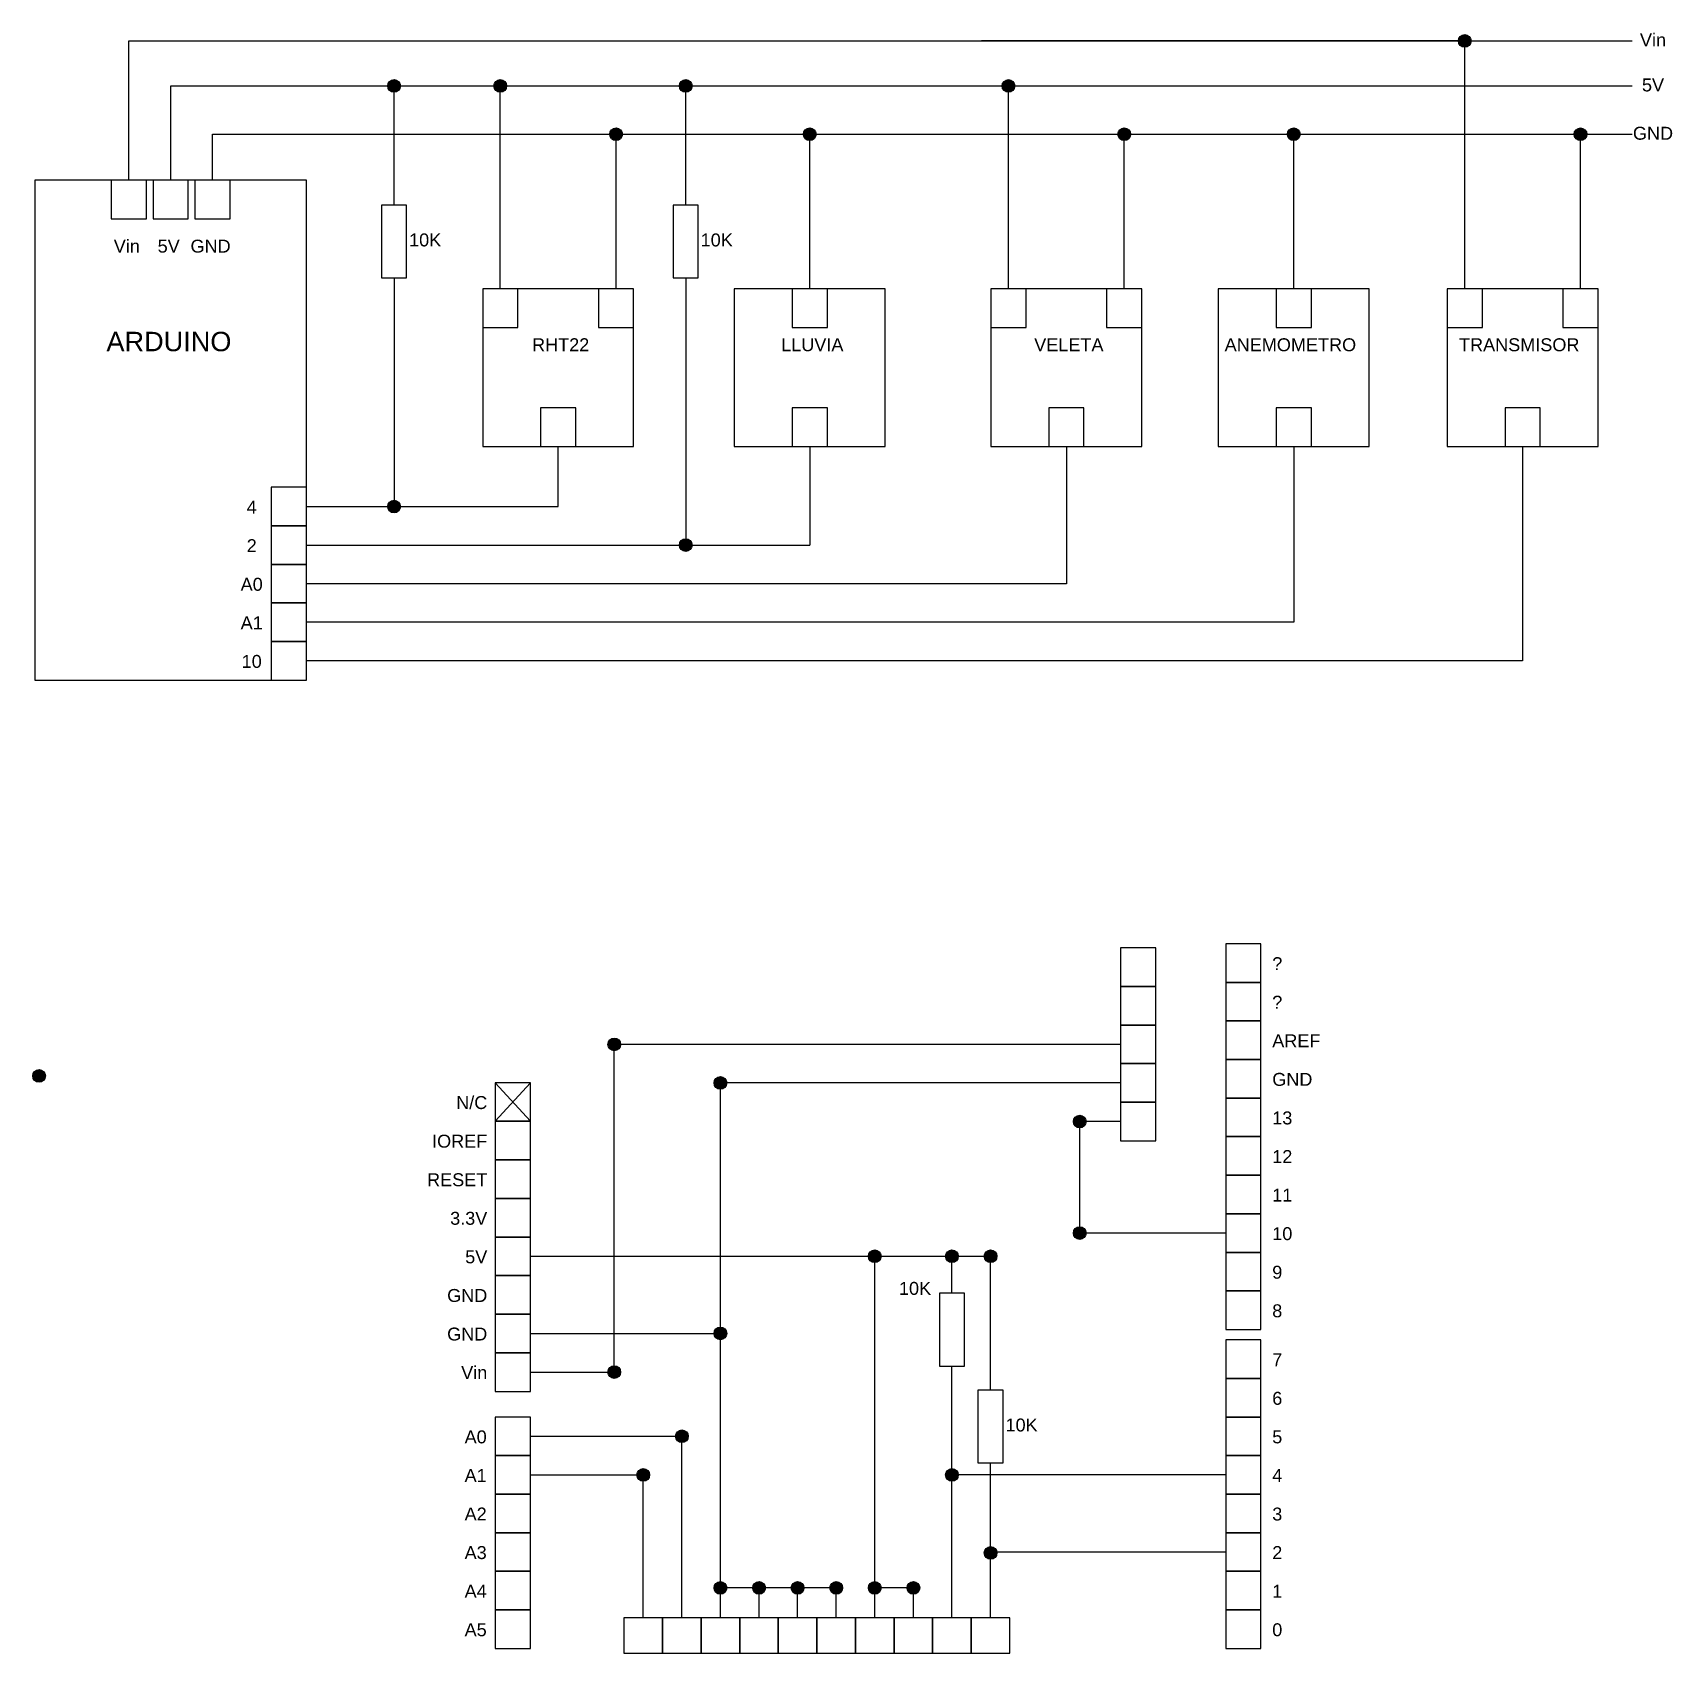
# Model space of a CAD drawing. Header units: millimetres. Extents: x -2 to 505, y -179 to 323.
import ezdxf
from ezdxf.enums import TextEntityAlignment as Align

# ---------------------------------------------------------------- set-up
doc = ezdxf.new("R2010")
doc.units = ezdxf.units.MM
doc.styles.get("Standard").update_dxf_attribs({"font": 'arial.ttf'})

# ---------------------------------------------------------------- blocks, each defined once
blk = doc.blocks.new('Conexion')
h = blk.add_hatch(color=256)
h.paths.add_polyline_path([(1.96, 0, 1), (-1.96, 0)])
h.paths.add_polyline_path([(0, -1.96), (0, 0), (-1.96, 0, 0.414214)])
h.paths.add_polyline_path([(0, -1.96, 0.414214), (1.96, 0), (0, 0)])
blk.add_circle((0, 0), 1.96)

msp = doc.modelspace()

# ---------------------------------------------------------------- linework, layer by layer
for p, q in [((27.73, 277.03), (27.73, 320.16)), ((27.73, 320.16), (492.65, 320.16)), ((440.89, 320.16), (291.46, 320.16)), ((440.89, 243.47), (440.89, 320.16)), ((40.68, 277.03), (40.68, 306.23)), ((40.68, 306.23), (492.65, 306.23)), ((109.78, 269.38), (109.78, 306.23)), ((142.62, 243.47), (142.62, 306.23)), ((199.95, 269.38), (199.95, 306.23)), ((299.78, 243.47), (299.78, 306.23)), ((53.63, 277.03), (53.63, 291.3)), ((53.63, 291.3), (492.65, 291.3)), ((178.41, 243.47), (178.41, 291.3)), ((238.33, 243.47), (238.33, 291.3)), ((335.57, 243.47), (335.57, 291.3)), ((388.01, 243.47), (388.01, 291.3)), ((476.68, 243.47), (476.68, 291.3)), ((109.78, 246.89), (109.78, 176.13)), ((199.95, 246.89), (199.95, 164.19)), ((160.52, 176.13), (160.52, 194.7)), ((238.33, 194.7), (238.33, 176.13)), ((317.68, 194.7), (317.68, 176.13)), ((388.01, 194.7), (388.01, 176.13)), ((458.79, 194.7), (458.79, 176.13)), ((82.7, 176.13), (160.52, 176.13)), ((238.33, 176.13), (238.33, 164.19)), ((317.68, 176.13), (317.68, 164.19)), ((388.01, 176.13), (388.01, 164.19)), ((458.79, 176.13), (458.79, 164.19)), ((82.7, 164.19), (238.33, 164.19)), ((317.68, 164.19), (317.68, 152.26)), ((388.01, 164.19), (388.01, 152.26)), ((458.79, 164.19), (458.79, 152.26)), ((317.68, 152.26), (82.7, 152.26)), ((388.01, 152.26), (388.01, 140.33)), ((458.79, 153.31), (458.79, 128.4)), ((458.79, 152.26), (458.79, 140.33)), ((388.01, 140.33), (82.7, 140.33)), ((458.79, 128.4), (82.7, 128.4)), ((177.88, -91.59), (177.88, 9.77)), ((334.43, 9.77), (177.88, 9.77)), ((210.7, -79.66), (210.7, -2.17)), ((334.43, -2.17), (210.7, -2.17)), ((321.83, -48.61), (321.83, -14.1)), ((334.43, -14.1), (321.83, -14.1)), ((366.97, -48.61), (321.83, -48.61)), ((151.97, -55.8), (294.23, -55.8)), ((258.43, -167.67), (258.43, -55.8)), ((282.3, -67.24), (282.3, -55.8)), ((294.23, -97.18), (294.23, -55.8)), ((151.97, -79.66), (210.7, -79.66)), ((210.7, -167.67), (210.7, -79.66)), ((282.3, -167.67), (282.3, -89.74)), ((151.97, -91.59), (177.88, -91.59)), ((151.97, -111.47), (198.77, -111.47)), ((198.77, -167.67), (198.77, -111.47)), ((294.23, -147.27), (294.23, -119.67)), ((151.97, -123.4), (186.84, -123.4)), ((186.84, -167.67), (186.84, -123.4)), ((366.97, -123.4), (282.3, -123.4)), ((366.97, -147.27), (294.23, -147.27)), ((294.23, -167.67), (294.23, -147.27)), ((222.64, -158.35), (210.7, -158.35)), ((222.64, -167.67), (222.64, -158.35)), ((234.57, -158.35), (222.64, -158.35)), ((234.57, -167.67), (234.57, -158.35)), ((246.5, -158.35), (234.57, -158.35)), ((246.5, -167.67), (246.5, -158.35)), ((270.36, -158.35), (258.43, -158.35)), ((270.36, -167.67), (270.36, -158.35))]:
    msp.add_line(p, q)
at = {"color": 5}
for p, q in [((141.07, -14.03), (151.97, -2.1)), ((141.07, -2.1), (151.97, -14.03))]:
    msp.add_line(p, q, dxfattribs=at)
for points in [[(-1.34, 277.03), (-1.34, 122.43), (82.7, 122.43), (82.7, 277.03)], [(22.29, 277.03), (22.29, 265.1), (33.18, 265.1), (33.18, 277.03)], [(35.23, 277.03), (35.23, 265.1), (46.13, 265.1), (46.13, 277.03)], [(48.18, 277.03), (48.18, 265.1), (59.08, 265.1), (59.08, 277.03)], [(105.89, 269.38), (105.89, 246.89), (113.66, 246.89), (113.66, 269.38)], [(196.07, 269.38), (196.07, 246.89), (203.84, 246.89), (203.84, 269.38)], [(137.18, 243.47), (137.18, 231.54), (148.07, 231.54), (148.07, 243.47)], [(137.18, 243.47), (137.18, 194.72), (183.86, 194.72), (183.86, 243.47)], [(172.96, 243.47), (172.96, 231.54), (183.86, 231.54), (183.86, 243.47)], [(214.99, 243.47), (214.99, 194.72), (261.68, 194.72), (261.68, 243.47)], [(232.89, 243.47), (232.89, 231.54), (243.78, 231.54), (243.78, 243.47)], [(294.33, 243.47), (294.33, 231.54), (305.23, 231.54), (305.23, 243.47)], [(294.33, 243.47), (294.33, 194.72), (341.02, 194.72), (341.02, 243.47)], [(330.12, 243.47), (330.12, 231.54), (341.02, 231.54), (341.02, 243.47)], [(364.67, 243.47), (364.67, 194.72), (411.35, 194.72), (411.35, 243.47)], [(382.56, 243.47), (382.56, 231.54), (393.46, 231.54), (393.46, 243.47)], [(435.45, 243.47), (435.45, 231.54), (446.34, 231.54), (446.34, 243.47)], [(435.45, 243.47), (435.45, 194.72), (482.13, 194.72), (482.13, 243.47)], [(471.23, 243.47), (471.23, 231.54), (482.13, 231.54), (482.13, 243.47)], [(155.07, 206.63), (155.07, 194.7), (165.96, 194.7), (165.96, 206.63)], [(232.89, 206.63), (232.89, 194.7), (243.78, 194.7), (243.78, 206.63)], [(312.23, 206.63), (312.23, 194.7), (323.12, 194.7), (323.12, 206.63)], [(382.56, 206.63), (382.56, 194.7), (393.46, 194.7), (393.46, 206.63)], [(453.34, 206.63), (453.34, 194.7), (464.23, 194.7), (464.23, 206.63)], [(71.81, 182.09), (71.81, 170.16), (82.7, 170.16), (82.7, 182.09)], [(71.81, 170.16), (71.81, 158.23), (82.7, 158.23), (82.7, 170.16)], [(71.81, 158.23), (71.81, 146.3), (82.7, 146.3), (82.7, 158.23)], [(71.81, 146.3), (71.81, 134.36), (82.7, 134.36), (82.7, 146.3)], [(71.81, 134.36), (71.81, 122.43), (82.7, 122.43), (82.7, 134.36)], [(334.43, 39.6), (334.43, 27.66), (345.33, 27.66), (345.33, 39.6)], [(334.43, 27.66), (334.43, 15.73), (345.33, 15.73), (345.33, 27.66)], [(334.43, 15.73), (334.43, 3.8), (345.33, 3.8), (345.33, 15.73)], [(334.43, 3.8), (334.43, -8.13), (345.33, -8.13), (345.33, 3.8)], [(334.43, -8.13), (334.43, -20.06), (345.33, -20.06), (345.33, -8.13)], [(278.41, -67.24), (278.41, -89.74), (286.18, -89.74), (286.18, -67.24)], [(290.34, -97.18), (290.34, -119.67), (298.11, -119.67), (298.11, -97.18)], [(180.87, -178.57), (192.81, -178.57), (192.81, -167.67), (180.87, -167.67)], [(192.81, -178.57), (204.74, -178.57), (204.74, -167.67), (192.81, -167.67)], [(204.74, -178.57), (216.67, -178.57), (216.67, -167.67), (204.74, -167.67)], [(216.67, -178.57), (228.6, -178.57), (228.6, -167.67), (216.67, -167.67)], [(228.6, -178.57), (240.53, -178.57), (240.53, -167.67), (228.6, -167.67)], [(240.53, -178.57), (252.47, -178.57), (252.47, -167.67), (240.53, -167.67)], [(252.47, -178.57), (264.4, -178.57), (264.4, -167.67), (252.47, -167.67)], [(264.4, -178.57), (276.33, -178.57), (276.33, -167.67), (264.4, -167.67)], [(276.33, -178.57), (288.26, -178.57), (288.26, -167.67), (276.33, -167.67)], [(288.26, -178.57), (300.19, -178.57), (300.19, -167.67), (288.26, -167.67)]]:
    msp.add_lwpolyline(points, close=True)
for points in [[(366.97, 40.88), (366.97, 28.95), (377.86, 28.95), (377.86, 40.88)], [(366.97, 28.95), (366.97, 17.01), (377.86, 17.01), (377.86, 28.95)], [(366.97, 17.01), (366.97, 5.08), (377.86, 5.08), (377.86, 17.01)], [(366.97, 5.08), (366.97, -6.85), (377.86, -6.85), (377.86, 5.08)], [(141.07, -2.1), (141.07, -14.03), (151.97, -14.03), (151.97, -2.1)], [(366.97, -6.85), (366.97, -18.78), (377.86, -18.78), (377.86, -6.85)], [(141.07, -14.03), (141.07, -25.97), (151.97, -25.97), (151.97, -14.03)], [(366.97, -18.78), (366.97, -30.72), (377.86, -30.72), (377.86, -18.78)], [(141.07, -25.97), (141.07, -37.9), (151.97, -37.9), (151.97, -25.97)], [(366.97, -30.72), (366.97, -42.65), (377.86, -42.65), (377.86, -30.72)], [(141.07, -37.9), (141.07, -49.83), (151.97, -49.83), (151.97, -37.9)], [(366.97, -42.65), (366.97, -54.58), (377.86, -54.58), (377.86, -42.65)], [(141.07, -49.83), (141.07, -61.76), (151.97, -61.76), (151.97, -49.83)], [(366.97, -54.58), (366.97, -66.51), (377.86, -66.51), (377.86, -54.58)], [(141.07, -61.76), (141.07, -73.7), (151.97, -73.7), (151.97, -61.76)], [(366.97, -66.51), (366.97, -78.44), (377.86, -78.44), (377.86, -66.51)], [(141.07, -73.7), (141.07, -85.63), (151.97, -85.63), (151.97, -73.7)], [(141.07, -85.63), (141.07, -97.56), (151.97, -97.56), (151.97, -85.63)], [(366.97, -81.64), (366.97, -93.57), (377.86, -93.57), (377.86, -81.64)], [(366.97, -93.57), (366.97, -105.51), (377.86, -105.51), (377.86, -93.57)], [(141.07, -105.51), (141.07, -117.44), (151.97, -117.44), (151.97, -105.51)], [(366.97, -105.51), (366.97, -117.44), (377.86, -117.44), (377.86, -105.51)], [(141.07, -117.44), (141.07, -129.37), (151.97, -129.37), (151.97, -117.44)], [(366.97, -117.44), (366.97, -129.37), (377.86, -129.37), (377.86, -117.44)], [(141.07, -129.37), (141.07, -141.3), (151.97, -141.3), (151.97, -129.37)], [(366.97, -129.37), (366.97, -141.3), (377.86, -141.3), (377.86, -129.37)], [(141.07, -141.3), (141.07, -153.23), (151.97, -153.23), (151.97, -141.3)], [(366.97, -141.3), (366.97, -153.23), (377.86, -153.23), (377.86, -141.3)], [(141.07, -153.23), (141.07, -165.17), (151.97, -165.17), (151.97, -153.23)], [(366.97, -153.23), (366.97, -165.17), (377.86, -165.17), (377.86, -153.23)], [(141.07, -165.17), (141.07, -177.1), (151.97, -177.1), (151.97, -165.17)], [(366.97, -165.17), (366.97, -177.1), (377.86, -177.1), (377.86, -165.17)]]:
    msp.add_lwpolyline(points, close=True, dxfattribs=at)

# ---------------------------------------------------------------- block references
for p in [(440.89, 320.16), (109.78, 306.23), (142.62, 306.23), (199.95, 306.23), (299.78, 306.23), (178.41, 291.3), (238.33, 291.3), (335.57, 291.3), (388.01, 291.3), (476.68, 291.3), (109.78, 176.13), (199.95, 164.19), (177.88, 9.77), (0, 0), (210.7, -2.17), (321.83, -14.1), (321.83, -48.61), (258.43, -55.8), (282.3, -55.8), (294.23, -55.8), (210.7, -79.66), (177.88, -91.59), (198.77, -111.47), (186.84, -123.4), (282.3, -123.4), (294.23, -147.53), (210.7, -158.35), (222.64, -158.35), (234.57, -158.35), (246.5, -158.35), (258.43, -158.35), (270.36, -158.35)]:
    msp.add_blockref('Conexion', p)

# ---------------------------------------------------------------- texts
for s, height, p in [('Vin', 4, (499.1, 318.46)), ('5V', 4, (499.1, 304.53)), ('GND', 4, (499.1, 289.59)), ('Vin', 4, (27.12, 254.67)), ('5V', 4, (40.07, 254.67)), ('GND', 4, (53.02, 254.67)), ('10K', 4, (119.38, 256.59)), ('10K', 4, (209.55, 256.59)), ('ARDUINO', 6, (40.14, 224.17)), ('RHT22', 4, (161.29, 224.17)), ('LLUVIA', 4, (239.11, 224.17)), ('VELETA', 4, (318.45, 224.17)), ('ANEMOMETRO', 4, (386.96, 224.17)), ('TRANSMISOR', 4, (457.73, 224.17)), ('4', 4, (65.74, 173.95)), ('2', 4, (65.74, 162.02)), ('A0', 4, (65.74, 150.08)), ('A1', 4, (65.74, 138.15)), ('10', 4, (65.74, 126.22)), ('10K', 4, (270.88, -67.72)), ('10K', 4, (303.83, -109.97))]:
    msp.add_text(s, height=height).set_placement(p, align=Align.CENTER)
for s, p in [('?', (381.35, 32.73)), ('?', (381.35, 20.8)), ('AREF', (381.35, 8.87)), ('GND', (381.35, -3.06)), ('13', (381.35, -14.99)), ('12', (381.35, -26.93)), ('11', (381.35, -38.86)), ('10', (381.35, -50.79)), ('9', (381.35, -62.72)), ('8', (381.35, -74.65)), ('7', (381.35, -89.78)), ('6', (381.35, -101.72)), ('5', (381.35, -113.65)), ('4', (381.35, -125.58)), ('3', (381.35, -137.51)), ('2', (381.35, -149.44)), ('1', (381.35, -161.38)), ('0', (381.35, -173.31))]:
    msp.add_text(s, height=4, dxfattribs=at).set_placement(p)
for s, p in [('N/C', (138.6, -10.24)), ('IOREF', (138.6, -22.18)), ('RESET', (138.6, -34.11)), ('3.3V', (138.6, -46.04)), ('5V', (138.6, -57.97)), ('GND', (138.6, -69.91)), ('GND', (138.6, -81.84)), ('Vin', (138.6, -93.77))]:
    msp.add_text(s, height=4, dxfattribs=at).set_placement(p, align=Align.RIGHT)
for s, p in [('A0', (135, -113.65)), ('A1', (135, -125.58)), ('A2', (135, -137.51)), ('A3', (135, -149.44)), ('A4', (135, -161.38)), ('A5', (135, -173.31))]:
    msp.add_text(s, height=4, dxfattribs=at).set_placement(p, align=Align.CENTER)

doc.saveas('drawing.dxf')
